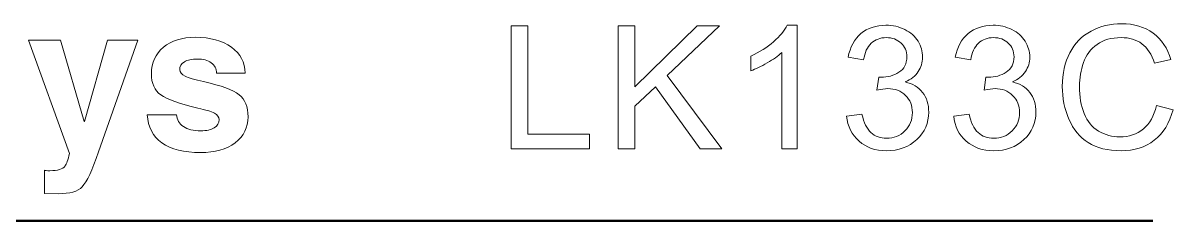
# Model space of a CAD drawing. Header units: millimetres. Extents: x 33157 to 59611, y -29750 to 1750.
# Drawn here: x 54824.33 to 54852.12, y -4227.06 to -4222.29 of the extents above; entities that cross this region are included whole.
import ezdxf

# ---------------------------------------------------------------- set-up
doc = ezdxf.new("R2010")
doc.units = ezdxf.units.MM
doc.layers.get('0').update_dxf_attribs({"lineweight": 18})

msp = doc.modelspace()

# ---------------------------------------------------------------- linework, layer by layer
for points, knots in [([(54836.126, -4225.321), (54836.126, -4225.321), (54836.126, -4222.354), (54836.126, -4222.354), (54836.126, -4222.354), (54836.528, -4222.354), (54836.528, -4222.354), (54836.528, -4222.354), (54836.528, -4224.973), (54836.528, -4224.973), (54836.528, -4224.973), (54838.018, -4224.973), (54838.018, -4224.973), (54838.018, -4224.973), (54838.018, -4225.321), (54838.018, -4225.321), (54838.018, -4225.321), (54836.126, -4225.321), (54836.126, -4225.321)], [0, 0, 0, 0, 151198.901053, 151198.901053, 151198.901053, 302397.802107, 302397.802107, 302397.802107, 453596.70316, 453596.70316, 453596.70316, 604795.604213, 604795.604213, 604795.604213, 755994.505267, 755994.505267, 755994.505267, 907193.40632, 907193.40632, 907193.40632, 907193.40632]), ([(54838.715, -4225.321), (54838.715, -4225.321), (54838.715, -4222.354), (54838.715, -4222.354), (54838.715, -4222.354), (54839.117, -4222.354), (54839.117, -4222.354), (54839.117, -4222.354), (54839.117, -4223.825), (54839.117, -4223.825), (54839.117, -4223.825), (54840.623, -4222.354), (54840.623, -4222.354), (54840.623, -4222.354), (54841.166, -4222.354), (54841.166, -4222.354), (54841.166, -4222.354), (54839.895, -4223.557), (54839.895, -4223.557), (54839.895, -4223.557), (54841.221, -4225.321), (54841.221, -4225.321), (54841.221, -4225.321), (54840.692, -4225.321), (54840.692, -4225.321), (54840.692, -4225.321), (54839.613, -4223.824), (54839.613, -4223.824), (54839.613, -4223.824), (54839.117, -4224.293), (54839.117, -4224.293), (54839.117, -4224.293), (54839.117, -4225.321), (54839.117, -4225.321), (54839.117, -4225.321), (54838.715, -4225.321), (54838.715, -4225.321)], [0, 0, 0, 0, 144477.572606, 144477.572606, 144477.572606, 288955.145213, 288955.145213, 288955.145213, 433432.717819, 433432.717819, 433432.717819, 577910.290426, 577910.290426, 577910.290426, 722387.863032, 722387.863032, 722387.863032, 866865.435638, 866865.435638, 866865.435638, 1011343.008245, 1011343.008245, 1011343.008245, 1155820.580851, 1155820.580851, 1155820.580851, 1300298.153458, 1300298.153458, 1300298.153458, 1444775.726064, 1444775.726064, 1444775.726064, 1589253.29867, 1589253.29867, 1589253.29867, 1733730.871277, 1733730.871277, 1733730.871277, 1733730.871277]), ([(54843.04, -4225.321), (54843.04, -4225.321), (54842.667, -4225.321), (54842.667, -4225.321), (54842.667, -4225.321), (54842.667, -4222.999), (54842.667, -4222.999), (54842.578, -4223.083), (54842.46, -4223.167), (54842.315, -4223.251), (54842.169, -4223.334), (54842.038, -4223.397), (54841.922, -4223.438), (54841.922, -4223.438), (54841.922, -4223.086), (54841.922, -4223.086), (54842.131, -4222.991), (54842.312, -4222.875), (54842.468, -4222.738), (54842.624, -4222.602), (54842.735, -4222.47), (54842.8, -4222.342), (54842.8, -4222.342), (54843.04, -4222.342), (54843.04, -4222.342), (54843.04, -4222.342), (54843.04, -4225.321), (54843.04, -4225.321)], [0, 0, 0, 0, 146490.819722, 146490.819722, 146490.819722, 292981.639444, 292981.639444, 292981.639444, 439472.459166, 439472.459166, 439472.459166, 585963.278888, 585963.278888, 585963.278888, 732454.09861, 732454.09861, 732454.09861, 878944.918332, 878944.918332, 878944.918332, 1025435.738054, 1025435.738054, 1025435.738054, 1171926.557776, 1171926.557776, 1171926.557776, 1318417.377497, 1318417.377497, 1318417.377497, 1318417.377497]), ([(54844.233, -4224.534), (54844.233, -4224.534), (54844.605, -4224.484), (54844.605, -4224.484), (54844.648, -4224.691), (54844.72, -4224.84), (54844.822, -4224.932), (54844.925, -4225.023), (54845.05, -4225.068), (54845.199, -4225.068), (54845.376, -4225.068), (54845.524, -4225.009), (54845.644, -4224.89), (54845.764, -4224.771), (54845.824, -4224.624), (54845.824, -4224.449), (54845.824, -4224.282), (54845.769, -4224.144), (54845.656, -4224.034), (54845.545, -4223.926), (54845.403, -4223.871), (54845.23, -4223.871), (54845.16, -4223.871), (54845.072, -4223.885), (54844.967, -4223.912), (54844.967, -4223.912), (54845.009, -4223.593), (54845.009, -4223.593), (54845.033, -4223.596), (54845.054, -4223.597), (54845.069, -4223.597), (54845.228, -4223.597), (54845.371, -4223.557), (54845.498, -4223.476), (54845.625, -4223.395), (54845.689, -4223.271), (54845.689, -4223.103), (54845.689, -4222.97), (54845.642, -4222.859), (54845.55, -4222.771), (54845.457, -4222.684), (54845.338, -4222.64), (54845.192, -4222.64), (54845.047, -4222.64), (54844.926, -4222.685), (54844.829, -4222.775), (54844.733, -4222.865), (54844.671, -4222.999), (54844.643, -4223.179), (54844.643, -4223.179), (54844.271, -4223.112), (54844.271, -4223.112), (54844.317, -4222.868), (54844.42, -4222.678), (54844.581, -4222.543), (54844.742, -4222.409), (54844.943, -4222.342), (54845.183, -4222.342), (54845.348, -4222.342), (54845.5, -4222.376), (54845.639, -4222.446), (54845.779, -4222.515), (54845.886, -4222.61), (54845.959, -4222.729), (54846.033, -4222.849), (54846.07, -4222.976), (54846.07, -4223.111), (54846.07, -4223.239), (54846.035, -4223.355), (54845.965, -4223.46), (54845.894, -4223.565), (54845.79, -4223.648), (54845.652, -4223.711), (54845.831, -4223.751), (54845.97, -4223.835), (54846.07, -4223.963), (54846.169, -4224.09), (54846.218, -4224.25), (54846.218, -4224.441), (54846.218, -4224.7), (54846.121, -4224.92), (54845.929, -4225.101), (54845.735, -4225.281), (54845.491, -4225.371), (54845.196, -4225.371), (54844.93, -4225.371), (54844.71, -4225.293), (54844.534, -4225.137), (54844.358, -4224.982), (54844.257, -4224.781), (54844.233, -4224.534)], [0, 0, 0, 0, 140458.518603, 140458.518603, 140458.518603, 280917.037206, 280917.037206, 280917.037206, 421375.555809, 421375.555809, 421375.555809, 561834.074413, 561834.074413, 561834.074413, 702292.593016, 702292.593016, 702292.593016, 842751.111619, 842751.111619, 842751.111619, 983209.630222, 983209.630222, 983209.630222, 1123668.148825, 1123668.148825, 1123668.148825, 1264126.667428, 1264126.667428, 1264126.667428, 1404585.186031, 1404585.186031, 1404585.186031, 1545043.704634, 1545043.704634, 1545043.704634, 1685502.223238, 1685502.223238, 1685502.223238, 1825960.741841, 1825960.741841, 1825960.741841, 1966419.260444, 1966419.260444, 1966419.260444, 2106877.779047, 2106877.779047, 2106877.779047, 2247336.29765, 2247336.29765, 2247336.29765, 2387794.816253, 2387794.816253, 2387794.816253, 2528253.334856, 2528253.334856, 2528253.334856, 2668711.853459, 2668711.853459, 2668711.853459, 2809170.372063, 2809170.372063, 2809170.372063, 2949628.890666, 2949628.890666, 2949628.890666, 3090087.409269, 3090087.409269, 3090087.409269, 3230545.927872, 3230545.927872, 3230545.927872, 3371004.446475, 3371004.446475, 3371004.446475, 3511462.965078, 3511462.965078, 3511462.965078, 3651921.483681, 3651921.483681, 3651921.483681, 3792380.002284, 3792380.002284, 3792380.002284, 3932838.520888, 3932838.520888, 3932838.520888, 4073297.039491, 4073297.039491, 4073297.039491, 4213755.558094, 4213755.558094, 4213755.558094, 4213755.558094]), ([(54846.822, -4224.534), (54846.822, -4224.534), (54847.195, -4224.484), (54847.195, -4224.484), (54847.238, -4224.691), (54847.31, -4224.84), (54847.412, -4224.932), (54847.514, -4225.023), (54847.64, -4225.068), (54847.789, -4225.068), (54847.965, -4225.068), (54848.114, -4225.009), (54848.234, -4224.89), (54848.354, -4224.771), (54848.414, -4224.624), (54848.414, -4224.449), (54848.414, -4224.282), (54848.358, -4224.144), (54848.246, -4224.034), (54848.135, -4223.926), (54847.993, -4223.871), (54847.82, -4223.871), (54847.749, -4223.871), (54847.662, -4223.885), (54847.557, -4223.912), (54847.557, -4223.912), (54847.598, -4223.593), (54847.598, -4223.593), (54847.623, -4223.596), (54847.644, -4223.597), (54847.658, -4223.597), (54847.818, -4223.597), (54847.96, -4223.557), (54848.088, -4223.476), (54848.215, -4223.395), (54848.279, -4223.271), (54848.279, -4223.103), (54848.279, -4222.97), (54848.232, -4222.859), (54848.14, -4222.771), (54848.047, -4222.684), (54847.928, -4222.64), (54847.782, -4222.64), (54847.636, -4222.64), (54847.516, -4222.685), (54847.419, -4222.775), (54847.323, -4222.865), (54847.26, -4222.999), (54847.233, -4223.179), (54847.233, -4223.179), (54846.86, -4223.112), (54846.86, -4223.112), (54846.906, -4222.868), (54847.009, -4222.678), (54847.171, -4222.543), (54847.332, -4222.409), (54847.533, -4222.342), (54847.773, -4222.342), (54847.938, -4222.342), (54848.09, -4222.376), (54848.229, -4222.446), (54848.369, -4222.515), (54848.475, -4222.61), (54848.549, -4222.729), (54848.623, -4222.849), (54848.66, -4222.976), (54848.66, -4223.111), (54848.66, -4223.239), (54848.624, -4223.355), (54848.554, -4223.46), (54848.484, -4223.565), (54848.379, -4223.648), (54848.242, -4223.711), (54848.421, -4223.751), (54848.56, -4223.835), (54848.66, -4223.963), (54848.758, -4224.09), (54848.808, -4224.25), (54848.808, -4224.441), (54848.808, -4224.7), (54848.711, -4224.92), (54848.518, -4225.101), (54848.325, -4225.281), (54848.081, -4225.371), (54847.786, -4225.371), (54847.52, -4225.371), (54847.299, -4225.293), (54847.124, -4225.137), (54846.947, -4224.982), (54846.847, -4224.781), (54846.822, -4224.534)], [0, 0, 0, 0, 140464.880259, 140464.880259, 140464.880259, 280929.760519, 280929.760519, 280929.760519, 421394.640778, 421394.640778, 421394.640778, 561859.521037, 561859.521037, 561859.521037, 702324.401297, 702324.401297, 702324.401297, 842789.281556, 842789.281556, 842789.281556, 983254.161815, 983254.161815, 983254.161815, 1123719.042075, 1123719.042075, 1123719.042075, 1264183.922334, 1264183.922334, 1264183.922334, 1404648.802593, 1404648.802593, 1404648.802593, 1545113.682852, 1545113.682852, 1545113.682852, 1685578.563112, 1685578.563112, 1685578.563112, 1826043.443371, 1826043.443371, 1826043.443371, 1966508.32363, 1966508.32363, 1966508.32363, 2106973.20389, 2106973.20389, 2106973.20389, 2247438.084149, 2247438.084149, 2247438.084149, 2387902.964408, 2387902.964408, 2387902.964408, 2528367.844668, 2528367.844668, 2528367.844668, 2668832.724927, 2668832.724927, 2668832.724927, 2809297.605186, 2809297.605186, 2809297.605186, 2949762.485446, 2949762.485446, 2949762.485446, 3090227.365705, 3090227.365705, 3090227.365705, 3230692.245964, 3230692.245964, 3230692.245964, 3371157.126224, 3371157.126224, 3371157.126224, 3511622.006483, 3511622.006483, 3511622.006483, 3652086.886742, 3652086.886742, 3652086.886742, 3792551.767002, 3792551.767002, 3792551.767002, 3933016.647261, 3933016.647261, 3933016.647261, 4073481.52752, 4073481.52752, 4073481.52752, 4213946.407779, 4213946.407779, 4213946.407779, 4213946.407779]), ([(54851.719, -4224.28), (54851.719, -4224.28), (54852.121, -4224.38), (54852.121, -4224.38), (54852.037, -4224.702), (54851.886, -4224.947), (54851.668, -4225.117), (54851.45, -4225.286), (54851.184, -4225.371), (54850.868, -4225.371), (54850.542, -4225.371), (54850.277, -4225.306), (54850.072, -4225.175), (54849.868, -4225.045), (54849.712, -4224.857), (54849.606, -4224.61), (54849.499, -4224.363), (54849.446, -4224.099), (54849.446, -4223.816), (54849.446, -4223.507), (54849.506, -4223.237), (54849.626, -4223.007), (54849.747, -4222.778), (54849.919, -4222.603), (54850.141, -4222.483), (54850.363, -4222.364), (54850.608, -4222.304), (54850.875, -4222.304), (54851.178, -4222.304), (54851.433, -4222.38), (54851.639, -4222.531), (54851.845, -4222.682), (54851.989, -4222.894), (54852.07, -4223.168), (54852.07, -4223.168), (54851.677, -4223.259), (54851.677, -4223.259), (54851.607, -4223.043), (54851.505, -4222.886), (54851.371, -4222.788), (54851.238, -4222.689), (54851.07, -4222.64), (54850.868, -4222.64), (54850.635, -4222.64), (54850.441, -4222.695), (54850.285, -4222.804), (54850.129, -4222.913), (54850.019, -4223.06), (54849.956, -4223.244), (54849.892, -4223.428), (54849.861, -4223.618), (54849.861, -4223.813), (54849.861, -4224.066), (54849.898, -4224.286), (54849.973, -4224.474), (54850.048, -4224.662), (54850.164, -4224.802), (54850.322, -4224.896), (54850.48, -4224.989), (54850.651, -4225.035), (54850.835, -4225.035), (54851.059, -4225.035), (54851.248, -4224.972), (54851.404, -4224.845), (54851.559, -4224.718), (54851.664, -4224.53), (54851.719, -4224.28)], [0, 0, 0, 0, 141448.880289, 141448.880289, 141448.880289, 282897.760577, 282897.760577, 282897.760577, 424346.640866, 424346.640866, 424346.640866, 565795.521154, 565795.521154, 565795.521154, 707244.401443, 707244.401443, 707244.401443, 848693.281732, 848693.281732, 848693.281732, 990142.16202, 990142.16202, 990142.16202, 1131591.042309, 1131591.042309, 1131591.042309, 1273039.922597, 1273039.922597, 1273039.922597, 1414488.802886, 1414488.802886, 1414488.802886, 1555937.683175, 1555937.683175, 1555937.683175, 1697386.563463, 1697386.563463, 1697386.563463, 1838835.443752, 1838835.443752, 1838835.443752, 1980284.32404, 1980284.32404, 1980284.32404, 2121733.204329, 2121733.204329, 2121733.204329, 2263182.084617, 2263182.084617, 2263182.084617, 2404630.964906, 2404630.964906, 2404630.964906, 2546079.845195, 2546079.845195, 2546079.845195, 2687528.725483, 2687528.725483, 2687528.725483, 2828977.605772, 2828977.605772, 2828977.605772, 2970426.48606, 2970426.48606, 2970426.48606, 3111875.366349, 3111875.366349, 3111875.366349, 3111875.366349]), ([(54826.157, -4225.4), (54826.004, -4225.846), (54825.874, -4226.125), (54825.765, -4226.238), (54825.657, -4226.352), (54825.463, -4226.408), (54825.184, -4226.408), (54825.184, -4226.408), (54824.851, -4226.401), (54824.851, -4226.401), (54824.851, -4226.401), (54824.851, -4225.842), (54824.851, -4225.842), (54824.867, -4225.849), (54824.912, -4225.852), (54824.985, -4225.852), (54825.171, -4225.852), (54825.293, -4225.814), (54825.349, -4225.738), (54825.385, -4225.689), (54825.42, -4225.589), (54825.456, -4225.437), (54825.456, -4225.437), (54824.47, -4222.702), (54824.47, -4222.702), (54824.47, -4222.702), (54824.854, -4222.702), (54824.854, -4222.702), (54824.854, -4222.702), (54825.24, -4222.702), (54825.24, -4222.702), (54825.24, -4222.702), (54825.815, -4224.662), (54825.815, -4224.662), (54825.815, -4224.662), (54825.816, -4224.662), (54825.816, -4224.662), (54825.816, -4224.662), (54826.376, -4222.702), (54826.376, -4222.702), (54826.376, -4222.702), (54826.74, -4222.702), (54826.74, -4222.702), (54826.74, -4222.702), (54827.105, -4222.702), (54827.105, -4222.702), (54827.105, -4222.702), (54826.157, -4225.4), (54826.157, -4225.4)], [0, 0, 0, 0, 142765.40503, 142765.40503, 142765.40503, 285530.81006, 285530.81006, 285530.81006, 428296.21509, 428296.21509, 428296.21509, 571061.62012, 571061.62012, 571061.62012, 713827.02515, 713827.02515, 713827.02515, 856592.43018, 856592.43018, 856592.43018, 999357.835209, 999357.835209, 999357.835209, 1142123.240239, 1142123.240239, 1142123.240239, 1284888.645269, 1284888.645269, 1284888.645269, 1427654.050299, 1427654.050299, 1427654.050299, 1570419.455329, 1570419.455329, 1570419.455329, 1713184.860359, 1713184.860359, 1713184.860359, 1855950.265389, 1855950.265389, 1855950.265389, 1998715.670419, 1998715.670419, 1998715.670419, 2141481.075449, 2141481.075449, 2141481.075449, 2284246.480479, 2284246.480479, 2284246.480479, 2284246.480479]), ([(54829.009, -4223.496), (54829.009, -4223.393), (54828.967, -4223.311), (54828.882, -4223.249), (54828.798, -4223.188), (54828.686, -4223.157), (54828.547, -4223.157), (54828.412, -4223.157), (54828.308, -4223.18), (54828.232, -4223.226), (54828.157, -4223.272), (54828.119, -4223.336), (54828.119, -4223.419), (54828.119, -4223.478), (54828.162, -4223.528), (54828.248, -4223.57), (54828.332, -4223.61), (54828.482, -4223.655), (54828.698, -4223.703), (54829.126, -4223.799), (54829.412, -4223.903), (54829.556, -4224.017), (54829.701, -4224.13), (54829.773, -4224.308), (54829.773, -4224.551), (54829.773, -4224.81), (54829.668, -4225.018), (54829.458, -4225.176), (54829.248, -4225.334), (54828.971, -4225.413), (54828.628, -4225.413), (54828.221, -4225.413), (54827.908, -4225.335), (54827.688, -4225.179), (54827.468, -4225.024), (54827.351, -4224.797), (54827.337, -4224.5), (54827.337, -4224.5), (54828.046, -4224.5), (54828.046, -4224.5), (54828.051, -4224.621), (54828.105, -4224.716), (54828.208, -4224.785), (54828.311, -4224.854), (54828.451, -4224.889), (54828.627, -4224.889), (54828.767, -4224.889), (54828.876, -4224.865), (54828.955, -4224.817), (54829.033, -4224.769), (54829.073, -4224.702), (54829.073, -4224.616), (54829.073, -4224.557), (54829.034, -4224.506), (54828.958, -4224.463), (54828.882, -4224.423), (54828.749, -4224.382), (54828.558, -4224.34), (54828.111, -4224.239), (54827.812, -4224.133), (54827.661, -4224.021), (54827.511, -4223.912), (54827.435, -4223.741), (54827.435, -4223.509), (54827.435, -4223.247), (54827.533, -4223.035), (54827.728, -4222.874), (54827.923, -4222.713), (54828.18, -4222.633), (54828.499, -4222.633), (54828.859, -4222.633), (54829.148, -4222.712), (54829.369, -4222.87), (54829.589, -4223.028), (54829.699, -4223.236), (54829.699, -4223.496), (54829.699, -4223.496), (54829.699, -4223.496), (54829.699, -4223.496), (54829.699, -4223.496), (54829.009, -4223.496), (54829.009, -4223.496)], [0, 0, 0, 0, 140636.664063, 140636.664063, 140636.664063, 281273.328127, 281273.328127, 281273.328127, 421909.99219, 421909.99219, 421909.99219, 562546.656253, 562546.656253, 562546.656253, 703183.320316, 703183.320316, 703183.320316, 843819.98438, 843819.98438, 843819.98438, 984456.648443, 984456.648443, 984456.648443, 1125093.312506, 1125093.312506, 1125093.312506, 1265729.976569, 1265729.976569, 1265729.976569, 1406366.640633, 1406366.640633, 1406366.640633, 1547003.304696, 1547003.304696, 1547003.304696, 1687639.968759, 1687639.968759, 1687639.968759, 1828276.632823, 1828276.632823, 1828276.632823, 1968913.296886, 1968913.296886, 1968913.296886, 2109549.960949, 2109549.960949, 2109549.960949, 2250186.625012, 2250186.625012, 2250186.625012, 2390823.289076, 2390823.289076, 2390823.289076, 2531459.953139, 2531459.953139, 2531459.953139, 2672096.617202, 2672096.617202, 2672096.617202, 2812733.281266, 2812733.281266, 2812733.281266, 2953369.945329, 2953369.945329, 2953369.945329, 3094006.609392, 3094006.609392, 3094006.609392, 3234643.273455, 3234643.273455, 3234643.273455, 3375279.937519, 3375279.937519, 3375279.937519, 3515916.601582, 3515916.601582, 3515916.601582, 3656553.265645, 3656553.265645, 3656553.265645, 3797189.929708, 3797189.929708, 3797189.929708, 3797189.929708])]:
    msp.add_open_spline(points, degree=3, knots=knots)
at = {"lineweight": 50}
msp.add_open_spline([(54802.373, -4227.065), (54802.373, -4227.065), (54851.632, -4227.065), (54851.632, -4227.065)], degree=3, dxfattribs=at)

doc.saveas('drawing.dxf')
